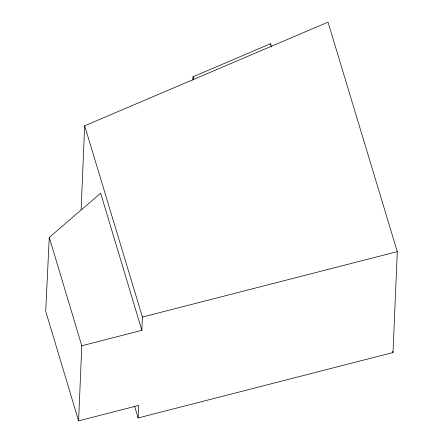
<?xml version="1.0" encoding="UTF-8"?>
<svg xmlns="http://www.w3.org/2000/svg" width="443" height="443" viewBox="0 0 443 443"><rect width="100%" height="100%" fill="white"/><g stroke="black" fill="none" stroke-linecap="round" stroke-linejoin="round"><path stroke-width="0.66" d="M81.119 209.633L84.679 125.812L328.014 22.15L397.299 251.635L393.019 352.528L138.138 417.954L134.545 406.059M138.138 417.954L138.67 405.434L78.599 420.85L81.783 345.767L49.278 237.409L100.65 193.187L141.854 330.345L81.783 345.767M141.854 330.345L142.419 317.055L84.679 125.812M192.866 80.172L193.01 76.772L270.579 43.719L271.581 47.024M270.523 45.075L270.579 43.719M49.278 237.409L45.701 311.185L78.599 420.85M142.419 317.055L397.299 251.635M193.01 76.772L193.807 79.413M392.62 351.205L393.019 352.528"/></g></svg>
